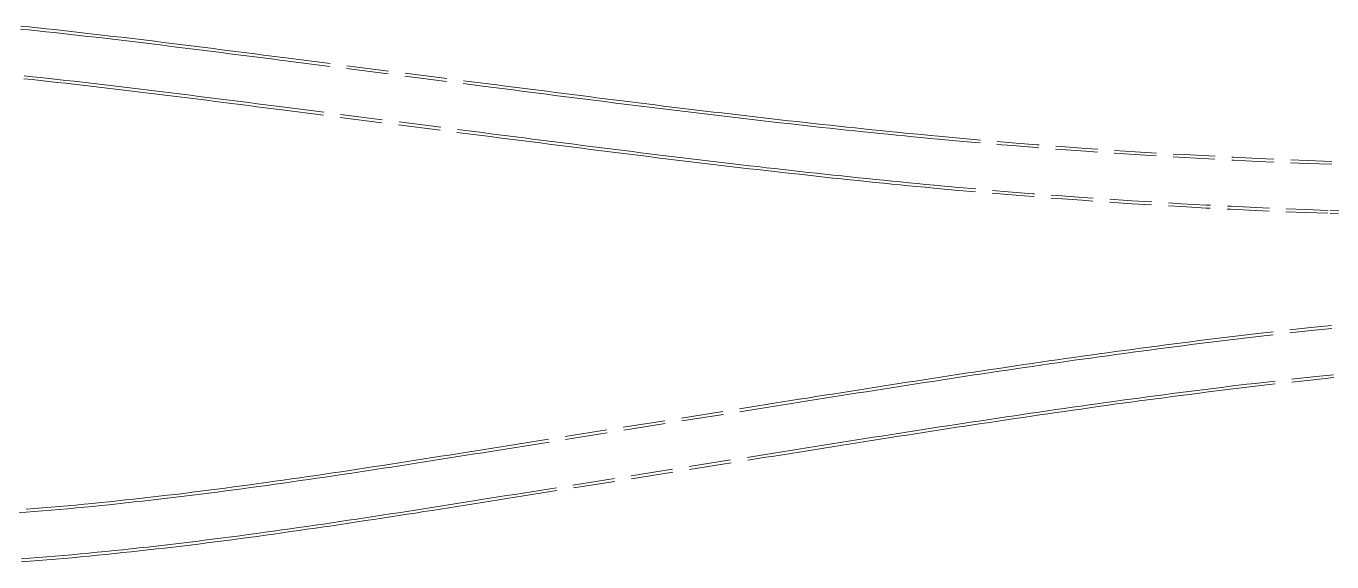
# Model space of a CAD drawing. Extents: x 0 to 531375, y 0 to 4335249.
# Drawn here: x 491639.1 to 491794.5, y 4325445.8 to 4325509.6 of the extents above; entities that cross this region are included whole.
import ezdxf

# ---------------------------------------------------------------- set-up
doc = ezdxf.new("R2010")
doc.units = 0
doc.linetypes.add('DASH', pattern=[0.35, 0.25, -0.1])
doc.layers.add('地铁', color=4, linetype='Continuous', lineweight=15)

# ---------------------------------------------------------------- blocks, each defined once
blk = doc.blocks.new('天津2000地铁')
at = {"layer": '地铁', "linetype": 'DASH', "ltscale": 20}
for p, q in [((-6364.91, -1728.06), (-6363.91, -1728.16)), ((-6364.87, -1727.71), (-6363.87, -1727.81)), ((-6363.91, -1728.16), (-6362.91, -1728.27)), ((-6363.87, -1727.81), (-6362.88, -1727.92)), ((-6362.91, -1728.27), (-6361.91, -1728.37)), ((-6362.88, -1727.92), (-6361.88, -1728.02)), ((-6361.91, -1728.37), (-6360.92, -1728.48)), ((-6361.88, -1728.02), (-6360.88, -1728.13)), ((-6360.92, -1728.48), (-6359.92, -1728.59)), ((-6360.88, -1728.13), (-6359.88, -1728.24)), ((-6359.92, -1728.59), (-6358.92, -1728.7)), ((-6359.88, -1728.24), (-6358.88, -1728.35)), ((-6358.92, -1728.7), (-6357.92, -1728.81)), ((-6358.88, -1728.35), (-6357.89, -1728.47)), ((-6357.92, -1728.81), (-6356.93, -1728.93)), ((-6357.89, -1728.47), (-6356.89, -1728.58)), ((-6356.93, -1728.93), (-6355.93, -1729.04)), ((-6356.89, -1728.58), (-6355.89, -1728.69)), ((-6355.93, -1729.04), (-6354.94, -1729.16)), ((-6355.89, -1728.69), (-6354.89, -1728.81)), ((-6354.89, -1728.81), (-6353.9, -1728.93)), ((-6353.9, -1728.93), (-6352.9, -1729.04)), ((-6352.9, -1729.04), (-6351.91, -1729.16)), ((-6354.94, -1729.16), (-6353.94, -1729.27)), ((-6353.94, -1729.27), (-6352.94, -1729.39)), ((-6352.94, -1729.39), (-6351.95, -1729.51)), ((-6351.95, -1729.51), (-6350.95, -1729.63)), ((-6351.91, -1729.16), (-6350.91, -1729.28)), ((-6350.95, -1729.63), (-6349.96, -1729.75)), ((-6350.91, -1729.28), (-6349.92, -1729.4)), ((-6349.96, -1729.75), (-6348.96, -1729.87)), ((-6349.92, -1729.4), (-6348.92, -1729.52)), ((-6348.96, -1729.87), (-6347.97, -1729.99)), ((-6348.92, -1729.52), (-6347.93, -1729.65)), ((-6347.97, -1729.99), (-6346.97, -1730.12)), ((-6347.93, -1729.65), (-6346.93, -1729.77)), ((-6346.97, -1730.12), (-6345.98, -1730.24)), ((-6346.93, -1729.77), (-6345.94, -1729.89)), ((-6345.98, -1730.24), (-6344.99, -1730.36)), ((-6345.94, -1729.89), (-6344.94, -1730.02)), ((-6344.99, -1730.36), (-6343.99, -1730.49)), ((-6344.94, -1730.02), (-6343.95, -1730.14)), ((-6343.99, -1730.49), (-6343, -1730.61)), ((-6343.95, -1730.14), (-6342.96, -1730.26)), ((-6343, -1730.61), (-6342.01, -1730.74)), ((-6342.96, -1730.26), (-6341.96, -1730.39)), ((-6341.96, -1730.39), (-6340.97, -1730.52)), ((-6340.97, -1730.52), (-6339.98, -1730.64)), ((-6339.98, -1730.64), (-6338.98, -1730.77)), ((-6342.01, -1730.74), (-6341.01, -1730.86)), ((-6341.01, -1730.86), (-6340.02, -1730.99)), ((-6340.02, -1730.99), (-6339.03, -1731.12)), ((-6339.03, -1731.12), (-6338.03, -1731.24)), ((-6338.98, -1730.77), (-6337.99, -1730.89)), ((-6338.03, -1731.24), (-6337.04, -1731.37)), ((-6337.99, -1730.89), (-6337, -1731.02)), ((-6337.04, -1731.37), (-6336.05, -1731.5)), ((-6337, -1731.02), (-6336, -1731.15)), ((-6336.05, -1731.5), (-6335.06, -1731.62)), ((-6336, -1731.15), (-6335.01, -1731.28)), ((-6335.06, -1731.62), (-6334.06, -1731.75)), ((-6335.01, -1731.28), (-6334.02, -1731.4)), ((-6334.06, -1731.75), (-6333.07, -1731.88)), ((-6334.02, -1731.4), (-6333.03, -1731.53)), ((-6333.07, -1731.88), (-6310.25, -1734.81)), ((-6333.03, -1731.53), (-6310.21, -1734.46)), ((-6364.49, -1733.63), (-6363.5, -1733.73)), ((-6363.5, -1733.73), (-6362.51, -1733.84)), ((-6364.52, -1733.98), (-6363.53, -1734.08)), ((-6363.53, -1734.08), (-6362.54, -1734.19)), ((-6362.54, -1734.19), (-6361.55, -1734.3)), ((-6362.51, -1733.84), (-6361.51, -1733.95)), ((-6361.55, -1734.3), (-6360.56, -1734.41)), ((-6361.51, -1733.95), (-6360.52, -1734.06)), ((-6360.56, -1734.41), (-6359.57, -1734.52)), ((-6360.52, -1734.06), (-6359.53, -1734.17)), ((-6359.57, -1734.52), (-6358.58, -1734.63)), ((-6359.53, -1734.17), (-6358.54, -1734.28)), ((-6358.58, -1734.63), (-6357.59, -1734.74)), ((-6358.54, -1734.28), (-6357.55, -1734.39)), ((-6357.59, -1734.74), (-6356.6, -1734.85)), ((-6357.55, -1734.39), (-6356.56, -1734.51)), ((-6356.6, -1734.85), (-6355.61, -1734.97)), ((-6356.56, -1734.51), (-6355.57, -1734.62)), ((-6355.61, -1734.97), (-6354.62, -1735.08)), ((-6355.57, -1734.62), (-6354.58, -1734.74)), ((-6354.62, -1735.08), (-6353.63, -1735.2)), ((-6354.58, -1734.74), (-6353.59, -1734.85)), ((-6353.63, -1735.2), (-6352.64, -1735.32)), ((-6353.59, -1734.85), (-6352.6, -1734.97)), ((-6352.64, -1735.32), (-6351.65, -1735.44)), ((-6352.6, -1734.97), (-6351.61, -1735.09)), ((-6351.61, -1735.09), (-6350.62, -1735.21)), ((-6350.62, -1735.21), (-6349.63, -1735.33)), ((-6310.25, -1734.81), (-6309.26, -1734.93)), ((-6310.21, -1734.46), (-6309.22, -1734.59)), ((-6309.26, -1734.93), (-6308.27, -1735.06)), ((-6309.22, -1734.59), (-6308.23, -1734.71)), ((-6308.27, -1735.06), (-6307.28, -1735.19)), ((-6308.23, -1734.71), (-6307.23, -1734.84)), ((-6307.28, -1735.19), (-6306.29, -1735.31)), ((-6307.23, -1734.84), (-6306.24, -1734.97)), ((-6306.29, -1735.31), (-6305.29, -1735.44)), ((-6306.24, -1734.97), (-6305.25, -1735.09)), ((-6305.25, -1735.09), (-6304.26, -1735.22)), ((-6304.26, -1735.22), (-6303.27, -1735.35)), ((-6351.65, -1735.44), (-6350.66, -1735.56)), ((-6350.66, -1735.56), (-6349.67, -1735.68)), ((-6349.67, -1735.68), (-6348.68, -1735.8)), ((-6349.63, -1735.33), (-6348.64, -1735.45)), ((-6348.68, -1735.8), (-6347.69, -1735.92)), ((-6348.64, -1735.45), (-6347.65, -1735.57)), ((-6347.69, -1735.92), (-6346.7, -1736.04)), ((-6347.65, -1735.57), (-6346.66, -1735.7)), ((-6346.7, -1736.04), (-6345.71, -1736.17)), ((-6346.66, -1735.7), (-6345.67, -1735.82)), ((-6345.71, -1736.17), (-6344.72, -1736.29)), ((-6345.67, -1735.82), (-6344.68, -1735.94)), ((-6344.72, -1736.29), (-6343.73, -1736.42)), ((-6344.68, -1735.94), (-6343.68, -1736.07)), ((-6343.73, -1736.42), (-6342.74, -1736.54)), ((-6343.68, -1736.07), (-6342.69, -1736.19)), ((-6342.74, -1736.54), (-6341.75, -1736.67)), ((-6342.69, -1736.19), (-6341.7, -1736.32)), ((-6341.75, -1736.67), (-6340.76, -1736.79)), ((-6341.7, -1736.32), (-6340.71, -1736.45)), ((-6340.76, -1736.79), (-6339.77, -1736.92)), ((-6340.71, -1736.45), (-6339.72, -1736.57)), ((-6339.72, -1736.57), (-6338.73, -1736.7)), ((-6338.73, -1736.7), (-6337.74, -1736.82)), ((-6337.74, -1736.82), (-6336.75, -1736.95)), ((-6305.29, -1735.44), (-6304.3, -1735.57)), ((-6304.3, -1735.57), (-6303.31, -1735.69)), ((-6303.31, -1735.69), (-6302.32, -1735.82)), ((-6303.27, -1735.35), (-6302.28, -1735.47)), ((-6302.32, -1735.82), (-6301.33, -1735.95)), ((-6302.28, -1735.47), (-6301.28, -1735.6)), ((-6301.33, -1735.95), (-6300.34, -1736.07)), ((-6301.28, -1735.6), (-6300.29, -1735.73)), ((-6300.34, -1736.07), (-6299.35, -1736.2)), ((-6300.29, -1735.73), (-6299.3, -1735.85)), ((-6299.35, -1736.2), (-6298.35, -1736.33)), ((-6299.3, -1735.85), (-6298.31, -1735.98)), ((-6298.35, -1736.33), (-6297.36, -1736.45)), ((-6298.31, -1735.98), (-6297.32, -1736.1)), ((-6297.36, -1736.45), (-6296.37, -1736.58)), ((-6297.32, -1736.1), (-6296.33, -1736.23)), ((-6296.37, -1736.58), (-6295.38, -1736.7)), ((-6296.33, -1736.23), (-6295.34, -1736.35)), ((-6295.38, -1736.7), (-6294.39, -1736.83)), ((-6295.34, -1736.35), (-6294.35, -1736.48)), ((-6294.39, -1736.83), (-6293.4, -1736.95)), ((-6294.35, -1736.48), (-6293.35, -1736.6)), ((-6293.35, -1736.6), (-6292.36, -1736.73)), ((-6292.36, -1736.73), (-6291.37, -1736.85)), ((-6291.37, -1736.85), (-6290.38, -1736.97)), ((-6339.77, -1736.92), (-6338.77, -1737.04)), ((-6338.77, -1737.04), (-6337.78, -1737.17)), ((-6337.78, -1737.17), (-6336.79, -1737.3)), ((-6336.79, -1737.3), (-6335.8, -1737.43)), ((-6336.75, -1736.95), (-6335.76, -1737.08)), ((-6335.8, -1737.43), (-6334.81, -1737.55)), ((-6335.76, -1737.08), (-6334.76, -1737.21)), ((-6334.81, -1737.55), (-6333.82, -1737.68)), ((-6334.76, -1737.21), (-6333.77, -1737.33)), ((-6333.82, -1737.68), (-6311, -1740.61)), ((-6333.77, -1737.33), (-6310.95, -1740.26)), ((-6293.4, -1736.95), (-6292.41, -1737.07)), ((-6292.41, -1737.07), (-6291.42, -1737.2)), ((-6291.42, -1737.2), (-6290.42, -1737.32)), ((-6290.42, -1737.32), (-6289.43, -1737.44)), ((-6290.38, -1736.97), (-6289.39, -1737.09)), ((-6289.43, -1737.44), (-6288.44, -1737.56)), ((-6289.39, -1737.09), (-6288.4, -1737.22)), ((-6288.44, -1737.56), (-6287.45, -1737.68)), ((-6288.4, -1737.22), (-6287.41, -1737.34)), ((-6287.45, -1737.68), (-6286.46, -1737.81)), ((-6287.41, -1737.34), (-6286.42, -1737.46)), ((-6286.46, -1737.81), (-6285.47, -1737.93)), ((-6286.42, -1737.46), (-6285.43, -1737.58)), ((-6285.47, -1737.93), (-6284.48, -1738.05)), ((-6285.43, -1737.58), (-6284.44, -1737.7)), ((-6284.48, -1738.05), (-6283.49, -1738.17)), ((-6284.44, -1737.7), (-6283.44, -1737.82)), ((-6283.49, -1738.17), (-6282.49, -1738.28)), ((-6283.44, -1737.82), (-6282.45, -1737.94)), ((-6282.49, -1738.28), (-6281.5, -1738.4)), ((-6282.45, -1737.94), (-6281.46, -1738.05)), ((-6281.5, -1738.4), (-6280.51, -1738.52)), ((-6281.46, -1738.05), (-6280.47, -1738.17)), ((-6280.47, -1738.17), (-6279.48, -1738.29)), ((-6279.48, -1738.29), (-6278.49, -1738.4)), ((-6278.49, -1738.4), (-6277.5, -1738.52)), ((-6280.51, -1738.52), (-6279.52, -1738.64)), ((-6279.52, -1738.64), (-6278.53, -1738.75)), ((-6278.53, -1738.75), (-6277.54, -1738.87)), ((-6277.54, -1738.87), (-6276.55, -1738.98)), ((-6277.5, -1738.52), (-6276.51, -1738.63)), ((-6276.55, -1738.98), (-6275.56, -1739.09)), ((-6276.51, -1738.63), (-6275.52, -1738.75)), ((-6275.56, -1739.09), (-6274.56, -1739.21)), ((-6275.52, -1738.75), (-6274.52, -1738.86)), ((-6274.56, -1739.21), (-6273.57, -1739.32)), ((-6274.52, -1738.86), (-6273.53, -1738.97)), ((-6273.57, -1739.32), (-6272.58, -1739.43)), ((-6273.53, -1738.97), (-6272.54, -1739.08)), ((-6272.58, -1739.43), (-6271.59, -1739.54)), ((-6272.54, -1739.08), (-6271.55, -1739.19)), ((-6271.59, -1739.54), (-6270.6, -1739.65)), ((-6271.55, -1739.19), (-6270.56, -1739.3)), ((-6270.6, -1739.65), (-6269.61, -1739.76)), ((-6270.56, -1739.3), (-6269.57, -1739.41)), ((-6269.61, -1739.76), (-6268.61, -1739.87)), ((-6269.57, -1739.41), (-6268.58, -1739.52)), ((-6268.61, -1739.87), (-6267.62, -1739.97)), ((-6268.58, -1739.52), (-6267.59, -1739.62)), ((-6267.62, -1739.97), (-6266.63, -1740.08)), ((-6267.59, -1739.62), (-6266.59, -1739.73)), ((-6266.59, -1739.73), (-6265.6, -1739.83)), ((-6265.6, -1739.83), (-6264.61, -1739.94)), ((-6264.61, -1739.94), (-6263.62, -1740.04)), ((-6311, -1740.61), (-6310.01, -1740.74)), ((-6310.95, -1740.26), (-6309.96, -1740.39)), ((-6310.01, -1740.74), (-6309.01, -1740.86)), ((-6309.96, -1740.39), (-6308.97, -1740.52)), ((-6309.01, -1740.86), (-6308.02, -1740.99)), ((-6308.97, -1740.52), (-6307.98, -1740.64)), ((-6308.02, -1740.99), (-6307.03, -1741.12)), ((-6307.98, -1740.64), (-6306.99, -1740.77)), ((-6307.03, -1741.12), (-6306.04, -1741.24)), ((-6306.99, -1740.77), (-6305.99, -1740.9)), ((-6306.04, -1741.24), (-6305.05, -1741.37)), ((-6305.99, -1740.9), (-6305, -1741.02)), ((-6305.05, -1741.37), (-6304.05, -1741.5)), ((-6305, -1741.02), (-6304.01, -1741.15)), ((-6304.05, -1741.5), (-6303.06, -1741.62)), ((-6304.01, -1741.15), (-6303.02, -1741.28)), ((-6303.02, -1741.28), (-6302.02, -1741.4)), ((-6302.02, -1741.4), (-6301.03, -1741.53)), ((-6301.03, -1741.53), (-6300.04, -1741.66)), ((-6266.63, -1740.08), (-6265.64, -1740.18)), ((-6265.64, -1740.18), (-6264.65, -1740.29)), ((-6264.65, -1740.29), (-6263.66, -1740.39)), ((-6263.66, -1740.39), (-6262.67, -1740.49)), ((-6263.62, -1740.04), (-6262.63, -1740.14)), ((-6262.67, -1740.49), (-6261.67, -1740.59)), ((-6262.63, -1740.14), (-6261.64, -1740.24)), ((-6261.67, -1740.59), (-6260.68, -1740.69)), ((-6261.64, -1740.24), (-6260.65, -1740.34)), ((-6260.68, -1740.69), (-6259.69, -1740.79)), ((-6260.65, -1740.34), (-6259.66, -1740.44)), ((-6259.69, -1740.79), (-6258.7, -1740.89)), ((-6259.66, -1740.44), (-6258.66, -1740.54)), ((-6258.7, -1740.89), (-6257.71, -1740.98)), ((-6258.66, -1740.54), (-6257.67, -1740.63)), ((-6257.71, -1740.98), (-6256.71, -1741.08)), ((-6257.67, -1740.63), (-6256.68, -1740.73)), ((-6256.71, -1741.08), (-6255.72, -1741.17)), ((-6256.68, -1740.73), (-6255.69, -1740.82)), ((-6303.06, -1741.62), (-6302.07, -1741.75)), ((-6302.07, -1741.75), (-6301.08, -1741.88)), ((-6301.08, -1741.88), (-6300.08, -1742)), ((-6300.08, -1742), (-6299.09, -1742.13)), ((-6300.04, -1741.66), (-6299.05, -1741.78)), ((-6299.09, -1742.13), (-6298.1, -1742.25)), ((-6299.05, -1741.78), (-6298.05, -1741.91)), ((-6298.1, -1742.25), (-6297.1, -1742.38)), ((-6298.05, -1741.91), (-6297.06, -1742.03)), ((-6297.1, -1742.38), (-6296.11, -1742.51)), ((-6297.06, -1742.03), (-6296.07, -1742.16)), ((-6296.11, -1742.51), (-6295.12, -1742.63)), ((-6296.07, -1742.16), (-6295.07, -1742.28)), ((-6295.12, -1742.63), (-6294.12, -1742.75)), ((-6295.07, -1742.28), (-6294.08, -1742.41)), ((-6294.12, -1742.75), (-6293.13, -1742.88)), ((-6294.08, -1742.41), (-6293.09, -1742.53)), ((-6293.13, -1742.88), (-6292.14, -1743)), ((-6293.09, -1742.53), (-6292.09, -1742.65)), ((-6292.14, -1743), (-6291.14, -1743.12)), ((-6292.09, -1742.65), (-6291.1, -1742.78)), ((-6291.1, -1742.78), (-6290.11, -1742.9)), ((-6290.11, -1742.9), (-6289.11, -1743.02)), ((-6289.11, -1743.02), (-6288.12, -1743.14)), ((-6291.14, -1743.12), (-6290.15, -1743.25)), ((-6290.15, -1743.25), (-6289.16, -1743.37)), ((-6289.16, -1743.37), (-6288.16, -1743.49)), ((-6288.16, -1743.49), (-6287.17, -1743.61)), ((-6288.12, -1743.14), (-6287.13, -1743.27)), ((-6287.17, -1743.61), (-6286.17, -1743.73)), ((-6287.13, -1743.27), (-6286.13, -1743.39)), ((-6286.17, -1743.73), (-6285.18, -1743.85)), ((-6286.13, -1743.39), (-6285.14, -1743.51)), ((-6285.18, -1743.85), (-6284.18, -1743.97)), ((-6285.14, -1743.51), (-6284.14, -1743.63)), ((-6284.18, -1743.97), (-6283.19, -1744.09)), ((-6284.14, -1743.63), (-6283.15, -1743.74)), ((-6283.19, -1744.09), (-6282.19, -1744.21)), ((-6283.15, -1743.74), (-6282.15, -1743.86)), ((-6282.19, -1744.21), (-6281.2, -1744.33)), ((-6282.15, -1743.86), (-6281.16, -1743.98)), ((-6281.2, -1744.33), (-6280.2, -1744.45)), ((-6281.16, -1743.98), (-6280.16, -1744.1)), ((-6280.2, -1744.45), (-6279.21, -1744.56)), ((-6280.16, -1744.1), (-6279.17, -1744.21)), ((-6279.21, -1744.56), (-6278.21, -1744.68)), ((-6279.17, -1744.21), (-6278.17, -1744.33)), ((-6278.17, -1744.33), (-6277.18, -1744.44)), ((-6277.18, -1744.44), (-6276.18, -1744.56)), ((-6276.18, -1744.56), (-6275.19, -1744.67)), ((-6278.21, -1744.68), (-6277.22, -1744.79)), ((-6277.22, -1744.79), (-6276.22, -1744.91)), ((-6276.22, -1744.91), (-6275.23, -1745.02)), ((-6275.23, -1745.02), (-6274.23, -1745.13)), ((-6275.19, -1744.67), (-6274.19, -1744.78)), ((-6274.23, -1745.13), (-6273.23, -1745.24)), ((-6274.19, -1744.78), (-6273.19, -1744.9)), ((-6273.23, -1745.24), (-6272.24, -1745.35)), ((-6273.19, -1744.9), (-6272.2, -1745.01)), ((-6272.24, -1745.35), (-6271.24, -1745.46)), ((-6272.2, -1745.01), (-6271.2, -1745.12)), ((-6271.24, -1745.46), (-6270.24, -1745.57)), ((-6271.2, -1745.12), (-6270.2, -1745.23)), ((-6270.24, -1745.57), (-6269.25, -1745.68)), ((-6270.2, -1745.23), (-6269.21, -1745.33)), ((-6269.25, -1745.68), (-6268.25, -1745.79)), ((-6269.21, -1745.33), (-6268.21, -1745.44)), ((-6268.25, -1745.79), (-6267.25, -1745.9)), ((-6268.21, -1745.44), (-6267.21, -1745.55)), ((-6267.25, -1745.9), (-6266.25, -1746)), ((-6267.21, -1745.55), (-6266.22, -1745.65)), ((-6266.25, -1746), (-6265.25, -1746.1)), ((-6266.22, -1745.65), (-6265.22, -1745.76)), ((-6265.25, -1746.1), (-6264.26, -1746.21)), ((-6265.22, -1745.76), (-6264.22, -1745.86)), ((-6264.22, -1745.86), (-6263.22, -1745.96)), ((-6263.22, -1745.96), (-6262.22, -1746.06)), ((-6262.22, -1746.06), (-6261.23, -1746.16)), ((-6261.23, -1746.16), (-6260.23, -1746.26)), ((-6264.26, -1746.21), (-6263.26, -1746.31)), ((-6263.26, -1746.31), (-6262.26, -1746.41)), ((-6262.26, -1746.41), (-6261.26, -1746.51)), ((-6261.26, -1746.51), (-6260.26, -1746.61)), ((-6260.26, -1746.61), (-6259.26, -1746.71)), ((-6260.23, -1746.26), (-6259.23, -1746.36)), ((-6259.26, -1746.71), (-6258.26, -1746.8)), ((-6259.23, -1746.36), (-6258.23, -1746.46)), ((-6258.26, -1746.8), (-6257.27, -1746.9)), ((-6258.23, -1746.46), (-6257.23, -1746.55)), ((-6257.27, -1746.9), (-6256.27, -1746.99)), ((-6257.23, -1746.55), (-6256.23, -1746.64)), ((-6209.09, -1750.01), (-6208.09, -1750.04)), ((-6209.08, -1749.66), (-6208.08, -1749.69)), ((-6222.69, -1764.9), (-6221.69, -1764.78)), ((-6221.69, -1764.78), (-6220.69, -1764.66)), ((-6220.69, -1764.66), (-6219.69, -1764.54)), ((-6219.69, -1764.54), (-6218.7, -1764.43)), ((-6219.65, -1764.89), (-6218.66, -1764.77)), ((-6218.7, -1764.43), (-6217.7, -1764.31)), ((-6218.66, -1764.77), (-6217.66, -1764.66)), ((-6234.63, -1766.46), (-6233.63, -1766.32)), ((-6233.63, -1766.32), (-6232.64, -1766.19)), ((-6232.64, -1766.19), (-6231.65, -1766.05)), ((-6231.65, -1766.05), (-6230.65, -1765.92)), ((-6231.6, -1766.4), (-6230.6, -1766.27)), ((-6230.65, -1765.92), (-6229.66, -1765.79)), ((-6230.6, -1766.27), (-6229.61, -1766.14)), ((-6229.66, -1765.79), (-6228.66, -1765.66)), ((-6229.61, -1766.14), (-6228.62, -1766.01)), ((-6228.66, -1765.66), (-6227.67, -1765.53)), ((-6228.62, -1766.01), (-6227.62, -1765.88)), ((-6227.67, -1765.53), (-6226.67, -1765.4)), ((-6227.62, -1765.88), (-6226.63, -1765.75)), ((-6226.67, -1765.4), (-6225.67, -1765.28)), ((-6226.63, -1765.75), (-6225.63, -1765.62)), ((-6225.67, -1765.28), (-6224.68, -1765.15)), ((-6225.63, -1765.62), (-6224.63, -1765.5)), ((-6224.68, -1765.15), (-6223.68, -1765.03)), ((-6224.63, -1765.5), (-6223.64, -1765.37)), ((-6223.68, -1765.03), (-6222.69, -1764.9)), ((-6223.64, -1765.37), (-6222.64, -1765.25)), ((-6222.64, -1765.25), (-6221.65, -1765.13)), ((-6221.65, -1765.13), (-6220.65, -1765.01)), ((-6220.65, -1765.01), (-6219.65, -1764.89)), ((-6245.55, -1768.01), (-6244.56, -1767.86)), ((-6244.56, -1767.86), (-6243.57, -1767.72)), ((-6243.57, -1767.72), (-6242.57, -1767.57)), ((-6243.52, -1768.06), (-6242.52, -1767.92)), ((-6242.57, -1767.57), (-6241.58, -1767.43)), ((-6242.52, -1767.92), (-6241.53, -1767.78)), ((-6241.58, -1767.43), (-6240.59, -1767.29)), ((-6241.53, -1767.78), (-6240.54, -1767.64)), ((-6240.59, -1767.29), (-6239.6, -1767.15)), ((-6240.54, -1767.64), (-6239.55, -1767.49)), ((-6239.6, -1767.15), (-6238.6, -1767.01)), ((-6239.55, -1767.49), (-6238.55, -1767.35)), ((-6238.6, -1767.01), (-6237.61, -1766.87)), ((-6238.55, -1767.35), (-6237.56, -1767.22)), ((-6237.61, -1766.87), (-6236.62, -1766.73)), ((-6237.56, -1767.22), (-6236.57, -1767.08)), ((-6236.62, -1766.73), (-6235.62, -1766.59)), ((-6236.57, -1767.08), (-6235.57, -1766.94)), ((-6235.62, -1766.59), (-6234.63, -1766.46)), ((-6235.57, -1766.94), (-6234.58, -1766.8)), ((-6234.58, -1766.8), (-6233.59, -1766.67)), ((-6233.59, -1766.67), (-6232.59, -1766.53)), ((-6232.59, -1766.53), (-6231.6, -1766.4)), ((-6256.45, -1769.65), (-6255.46, -1769.5)), ((-6255.46, -1769.5), (-6254.47, -1769.35)), ((-6254.47, -1769.35), (-6253.48, -1769.19)), ((-6253.48, -1769.19), (-6252.49, -1769.04)), ((-6253.42, -1769.54), (-6252.43, -1769.39)), ((-6252.49, -1769.04), (-6251.5, -1768.89)), ((-6252.43, -1769.39), (-6251.44, -1769.24)), ((-6251.5, -1768.89), (-6250.51, -1768.74)), ((-6251.44, -1769.24), (-6250.45, -1769.09)), ((-6250.51, -1768.74), (-6249.52, -1768.6)), ((-6250.45, -1769.09), (-6249.46, -1768.94)), ((-6249.52, -1768.6), (-6248.52, -1768.45)), ((-6249.46, -1768.94), (-6248.47, -1768.79)), ((-6248.52, -1768.45), (-6247.53, -1768.3)), ((-6248.47, -1768.79), (-6247.48, -1768.65)), ((-6247.53, -1768.3), (-6246.54, -1768.15)), ((-6247.48, -1768.65), (-6246.49, -1768.5)), ((-6246.54, -1768.15), (-6245.55, -1768.01)), ((-6246.49, -1768.5), (-6245.5, -1768.35)), ((-6245.5, -1768.35), (-6244.51, -1768.21)), ((-6244.51, -1768.21), (-6243.52, -1768.06)), ((-6266.34, -1771.19), (-6265.35, -1771.04)), ((-6265.35, -1771.04), (-6264.36, -1770.88)), ((-6264.36, -1770.88), (-6263.37, -1770.73)), ((-6263.37, -1770.73), (-6262.38, -1770.57)), ((-6263.32, -1771.07), (-6262.33, -1770.92)), ((-6262.38, -1770.57), (-6261.4, -1770.42)), ((-6262.33, -1770.92), (-6261.34, -1770.76)), ((-6261.4, -1770.42), (-6260.41, -1770.26)), ((-6261.34, -1770.76), (-6260.35, -1770.61)), ((-6260.41, -1770.26), (-6259.42, -1770.11)), ((-6260.35, -1770.61), (-6259.36, -1770.45)), ((-6259.42, -1770.11), (-6258.43, -1769.96)), ((-6259.36, -1770.45), (-6258.37, -1770.3)), ((-6258.43, -1769.96), (-6257.44, -1769.8)), ((-6258.37, -1770.3), (-6257.38, -1770.15)), ((-6257.44, -1769.8), (-6256.45, -1769.65)), ((-6257.38, -1770.15), (-6256.39, -1770)), ((-6256.39, -1770), (-6255.4, -1769.84)), ((-6255.4, -1769.84), (-6254.41, -1769.69)), ((-6254.41, -1769.69), (-6253.42, -1769.54)), ((-6224.94, -1771.08), (-6223.95, -1770.95)), ((-6223.95, -1770.95), (-6222.96, -1770.83)), ((-6222.96, -1770.83), (-6221.97, -1770.71)), ((-6221.97, -1770.71), (-6220.98, -1770.59)), ((-6221.93, -1771.06), (-6220.94, -1770.94)), ((-6220.98, -1770.59), (-6220, -1770.47)), ((-6220.94, -1770.94), (-6219.95, -1770.82)), ((-6220, -1770.47), (-6219.01, -1770.35)), ((-6219.95, -1770.82), (-6218.96, -1770.7)), ((-6219.01, -1770.35), (-6218.02, -1770.24)), ((-6218.96, -1770.7), (-6217.98, -1770.58)), ((-6218.02, -1770.24), (-6217.03, -1770.12)), ((-6217.98, -1770.58), (-6216.98, -1770.47)), ((-6276.22, -1772.76), (-6275.23, -1772.6)), ((-6275.23, -1772.6), (-6274.24, -1772.45)), ((-6274.24, -1772.45), (-6273.26, -1772.29)), ((-6273.26, -1772.29), (-6272.27, -1772.13)), ((-6273.2, -1772.64), (-6272.21, -1772.48)), ((-6272.27, -1772.13), (-6271.28, -1771.98)), ((-6272.21, -1772.48), (-6271.23, -1772.32)), ((-6271.28, -1771.98), (-6270.29, -1771.82)), ((-6271.23, -1772.32), (-6270.24, -1772.17)), ((-6270.29, -1771.82), (-6269.3, -1771.66)), ((-6270.24, -1772.17), (-6269.25, -1772.01)), ((-6269.3, -1771.66), (-6268.32, -1771.51)), ((-6269.25, -1772.01), (-6268.26, -1771.85)), ((-6268.32, -1771.51), (-6267.33, -1771.35)), ((-6268.26, -1771.85), (-6267.27, -1771.7)), ((-6267.33, -1771.35), (-6266.34, -1771.19)), ((-6267.27, -1771.7), (-6266.29, -1771.54)), ((-6266.29, -1771.54), (-6265.3, -1771.38)), ((-6265.3, -1771.38), (-6264.31, -1771.23)), ((-6264.31, -1771.23), (-6263.32, -1771.07)), ((-6236.8, -1772.66), (-6235.81, -1772.52)), ((-6235.81, -1772.52), (-6234.82, -1772.39)), ((-6234.82, -1772.39), (-6233.83, -1772.25)), ((-6234.78, -1772.73), (-6233.79, -1772.6)), ((-6233.83, -1772.25), (-6232.85, -1772.12)), ((-6233.79, -1772.6), (-6232.8, -1772.46)), ((-6232.85, -1772.12), (-6231.86, -1771.98)), ((-6232.8, -1772.46), (-6231.81, -1772.33)), ((-6231.86, -1771.98), (-6230.87, -1771.85)), ((-6231.81, -1772.33), (-6230.82, -1772.2)), ((-6230.87, -1771.85), (-6229.88, -1771.72)), ((-6230.82, -1772.2), (-6229.84, -1772.07)), ((-6229.88, -1771.72), (-6228.89, -1771.59)), ((-6229.84, -1772.07), (-6228.85, -1771.94)), ((-6228.89, -1771.59), (-6227.91, -1771.46)), ((-6228.85, -1771.94), (-6227.86, -1771.81)), ((-6227.91, -1771.46), (-6226.92, -1771.33)), ((-6227.86, -1771.81), (-6226.87, -1771.68)), ((-6226.92, -1771.33), (-6225.93, -1771.21)), ((-6226.87, -1771.68), (-6225.88, -1771.55)), ((-6225.93, -1771.21), (-6224.94, -1771.08)), ((-6225.88, -1771.55), (-6224.9, -1771.43)), ((-6224.9, -1771.43), (-6223.91, -1771.3)), ((-6223.91, -1771.3), (-6222.92, -1771.18)), ((-6222.92, -1771.18), (-6221.93, -1771.06)), ((-6307.02, -1777.67), (-6277.21, -1772.92)), ((-6306.97, -1778.02), (-6277.15, -1773.27)), ((-6277.21, -1772.92), (-6276.22, -1772.76)), ((-6277.15, -1773.27), (-6276.16, -1773.11)), ((-6276.16, -1773.11), (-6275.18, -1772.95)), ((-6275.18, -1772.95), (-6274.19, -1772.79)), ((-6274.19, -1772.79), (-6273.2, -1772.64)), ((-6247.66, -1774.23), (-6246.67, -1774.09)), ((-6246.67, -1774.09), (-6245.69, -1773.94)), ((-6245.69, -1773.94), (-6244.7, -1773.8)), ((-6245.63, -1774.29), (-6244.65, -1774.14)), ((-6244.7, -1773.8), (-6243.71, -1773.65)), ((-6244.65, -1774.14), (-6243.66, -1774)), ((-6243.71, -1773.65), (-6242.72, -1773.51)), ((-6243.66, -1774), (-6242.67, -1773.85)), ((-6242.72, -1773.51), (-6241.74, -1773.36)), ((-6242.67, -1773.85), (-6241.69, -1773.71)), ((-6241.74, -1773.36), (-6240.75, -1773.22)), ((-6241.69, -1773.71), (-6240.7, -1773.57)), ((-6240.75, -1773.22), (-6239.76, -1773.08)), ((-6240.7, -1773.57), (-6239.71, -1773.43)), ((-6239.76, -1773.08), (-6238.77, -1772.94)), ((-6239.71, -1773.43), (-6238.72, -1773.29)), ((-6238.77, -1772.94), (-6237.79, -1772.8)), ((-6238.72, -1773.29), (-6237.74, -1773.15)), ((-6237.79, -1772.8), (-6236.8, -1772.66)), ((-6237.74, -1773.15), (-6236.75, -1773.01)), ((-6236.75, -1773.01), (-6235.76, -1772.87)), ((-6235.76, -1772.87), (-6234.78, -1772.73)), ((-6257.53, -1775.74), (-6256.54, -1775.58)), ((-6256.54, -1775.58), (-6255.56, -1775.43)), ((-6255.56, -1775.43), (-6254.57, -1775.28)), ((-6255.5, -1775.78), (-6254.52, -1775.63)), ((-6254.57, -1775.28), (-6253.58, -1775.13)), ((-6254.52, -1775.63), (-6253.53, -1775.47)), ((-6253.58, -1775.13), (-6252.6, -1774.98)), ((-6253.53, -1775.47), (-6252.54, -1775.32)), ((-6252.6, -1774.98), (-6251.61, -1774.83)), ((-6252.54, -1775.32), (-6251.56, -1775.17)), ((-6251.61, -1774.83), (-6250.62, -1774.68)), ((-6251.56, -1775.17), (-6250.57, -1775.02)), ((-6250.62, -1774.68), (-6249.63, -1774.53)), ((-6250.57, -1775.02), (-6249.58, -1774.88)), ((-6249.63, -1774.53), (-6248.65, -1774.38)), ((-6249.58, -1774.88), (-6248.59, -1774.73)), ((-6248.65, -1774.38), (-6247.66, -1774.23)), ((-6248.59, -1774.73), (-6247.61, -1774.58)), ((-6247.61, -1774.58), (-6246.62, -1774.43)), ((-6246.62, -1774.43), (-6245.63, -1774.29)), ((-6267.4, -1777.28), (-6266.41, -1777.13)), ((-6266.41, -1777.13), (-6265.43, -1776.97)), ((-6265.43, -1776.97), (-6264.44, -1776.82)), ((-6265.37, -1777.32), (-6264.39, -1777.16)), ((-6264.44, -1776.82), (-6263.45, -1776.66)), ((-6264.39, -1777.16), (-6263.4, -1777.01)), ((-6263.45, -1776.66), (-6262.47, -1776.51)), ((-6263.4, -1777.01), (-6262.41, -1776.85)), ((-6262.47, -1776.51), (-6261.48, -1776.35)), ((-6262.41, -1776.85), (-6261.42, -1776.7)), ((-6261.48, -1776.35), (-6260.49, -1776.2)), ((-6261.42, -1776.7), (-6260.44, -1776.54)), ((-6260.49, -1776.2), (-6259.5, -1776.04)), ((-6260.44, -1776.54), (-6259.45, -1776.39)), ((-6259.5, -1776.04), (-6258.52, -1775.89)), ((-6259.45, -1776.39), (-6258.46, -1776.23)), ((-6258.52, -1775.89), (-6257.53, -1775.74)), ((-6258.46, -1776.23), (-6257.48, -1776.08)), ((-6257.48, -1776.08), (-6256.49, -1775.93)), ((-6256.49, -1775.93), (-6255.5, -1775.78)), ((-6314.92, -1778.92), (-6313.93, -1778.77)), ((-6313.93, -1778.77), (-6312.95, -1778.61)), ((-6312.95, -1778.61), (-6311.96, -1778.46)), ((-6312.89, -1778.96), (-6311.91, -1778.8)), ((-6311.96, -1778.46), (-6310.97, -1778.3)), ((-6311.91, -1778.8), (-6310.92, -1778.64)), ((-6310.97, -1778.3), (-6309.99, -1778.14)), ((-6310.92, -1778.64), (-6309.93, -1778.49)), ((-6309.99, -1778.14), (-6309, -1777.98)), ((-6309.93, -1778.49), (-6308.94, -1778.33)), ((-6309, -1777.98), (-6308.01, -1777.83)), ((-6308.94, -1778.33), (-6307.96, -1778.17)), ((-6308.01, -1777.83), (-6307.02, -1777.67)), ((-6307.96, -1778.17), (-6306.97, -1778.02)), ((-6306.1, -1783.45), (-6276.29, -1778.7)), ((-6276.29, -1778.7), (-6275.3, -1778.54)), ((-6275.3, -1778.54), (-6274.31, -1778.38)), ((-6275.24, -1778.89), (-6274.26, -1778.73)), ((-6274.31, -1778.38), (-6273.32, -1778.22)), ((-6274.26, -1778.73), (-6273.27, -1778.57)), ((-6273.32, -1778.22), (-6272.34, -1778.07)), ((-6273.27, -1778.57), (-6272.28, -1778.41)), ((-6272.34, -1778.07), (-6271.35, -1777.91)), ((-6272.28, -1778.41), (-6271.29, -1778.26)), ((-6271.35, -1777.91), (-6270.36, -1777.75)), ((-6271.29, -1778.26), (-6270.31, -1778.1)), ((-6270.36, -1777.75), (-6269.38, -1777.6)), ((-6270.31, -1778.1), (-6269.32, -1777.94)), ((-6269.38, -1777.6), (-6268.39, -1777.44)), ((-6269.32, -1777.94), (-6268.33, -1777.79)), ((-6268.39, -1777.44), (-6267.4, -1777.28)), ((-6268.33, -1777.79), (-6267.35, -1777.63)), ((-6267.35, -1777.63), (-6266.36, -1777.47)), ((-6266.36, -1777.47), (-6265.37, -1777.32)), ((-6324.78, -1780.45), (-6323.8, -1780.3)), ((-6323.8, -1780.3), (-6322.81, -1780.15)), ((-6322.81, -1780.15), (-6321.82, -1780)), ((-6322.76, -1780.5), (-6321.77, -1780.35)), ((-6321.82, -1780), (-6320.84, -1779.85)), ((-6321.77, -1780.35), (-6320.79, -1780.2)), ((-6320.84, -1779.85), (-6319.85, -1779.7)), ((-6320.79, -1780.2), (-6319.8, -1780.04)), ((-6319.85, -1779.7), (-6318.87, -1779.54)), ((-6319.8, -1780.04), (-6318.81, -1779.89)), ((-6318.87, -1779.54), (-6317.88, -1779.39)), ((-6318.81, -1779.89), (-6317.83, -1779.73)), ((-6317.88, -1779.39), (-6316.89, -1779.23)), ((-6317.83, -1779.73), (-6316.84, -1779.58)), ((-6316.89, -1779.23), (-6315.91, -1779.08)), ((-6316.84, -1779.58), (-6315.85, -1779.43)), ((-6315.91, -1779.08), (-6314.92, -1778.92)), ((-6315.85, -1779.43), (-6314.87, -1779.27)), ((-6314.87, -1779.27), (-6313.88, -1779.11)), ((-6313.88, -1779.11), (-6312.89, -1778.96)), ((-6306.05, -1783.79), (-6276.23, -1779.04)), ((-6276.23, -1779.04), (-6275.24, -1778.89)), ((-6335.63, -1782.03), (-6334.65, -1781.89)), ((-6334.65, -1781.89), (-6333.66, -1781.76)), ((-6333.66, -1781.76), (-6332.67, -1781.62)), ((-6332.67, -1781.62), (-6331.69, -1781.47)), ((-6332.62, -1781.96), (-6331.64, -1781.82)), ((-6331.69, -1781.47), (-6330.7, -1781.33)), ((-6331.64, -1781.82), (-6330.65, -1781.68)), ((-6330.7, -1781.33), (-6329.71, -1781.19)), ((-6330.65, -1781.68), (-6329.66, -1781.53)), ((-6329.71, -1781.19), (-6328.73, -1781.04)), ((-6329.66, -1781.53), (-6328.68, -1781.39)), ((-6328.73, -1781.04), (-6327.74, -1780.9)), ((-6328.68, -1781.39), (-6327.69, -1781.24)), ((-6327.74, -1780.9), (-6326.75, -1780.75)), ((-6327.69, -1781.24), (-6326.7, -1781.1)), ((-6326.75, -1780.75), (-6325.77, -1780.6)), ((-6326.7, -1781.1), (-6325.72, -1780.95)), ((-6325.77, -1780.6), (-6324.78, -1780.45)), ((-6325.72, -1780.95), (-6324.73, -1780.8)), ((-6324.73, -1780.8), (-6323.74, -1780.65)), ((-6323.74, -1780.65), (-6322.76, -1780.5)), ((-6347.47, -1783.56), (-6346.48, -1783.45)), ((-6346.48, -1783.45), (-6345.5, -1783.33)), ((-6345.5, -1783.33), (-6344.51, -1783.2)), ((-6344.51, -1783.2), (-6343.52, -1783.08)), ((-6344.47, -1783.55), (-6343.48, -1783.43)), ((-6343.52, -1783.08), (-6342.54, -1782.95)), ((-6343.48, -1783.43), (-6342.49, -1783.3)), ((-6342.54, -1782.95), (-6341.55, -1782.83)), ((-6342.49, -1783.3), (-6341.5, -1783.17)), ((-6341.55, -1782.83), (-6340.56, -1782.7)), ((-6341.5, -1783.17), (-6340.52, -1783.05)), ((-6340.56, -1782.7), (-6339.58, -1782.57)), ((-6340.52, -1783.05), (-6339.53, -1782.92)), ((-6339.58, -1782.57), (-6338.59, -1782.44)), ((-6339.53, -1782.92), (-6338.54, -1782.78)), ((-6338.59, -1782.44), (-6337.6, -1782.3)), ((-6338.54, -1782.78), (-6337.56, -1782.65)), ((-6337.6, -1782.3), (-6336.62, -1782.17)), ((-6337.56, -1782.65), (-6336.57, -1782.52)), ((-6336.62, -1782.17), (-6335.63, -1782.03)), ((-6336.57, -1782.52), (-6335.58, -1782.38)), ((-6335.58, -1782.38), (-6334.6, -1782.24)), ((-6334.6, -1782.24), (-6333.61, -1782.1)), ((-6333.61, -1782.1), (-6332.62, -1781.96)), ((-6307.09, -1783.6), (-6306.1, -1783.45)), ((-6362.29, -1785.07), (-6361.3, -1784.99)), ((-6361.3, -1784.99), (-6360.31, -1784.9)), ((-6360.31, -1784.9), (-6359.32, -1784.81)), ((-6359.32, -1784.81), (-6358.33, -1784.72)), ((-6358.33, -1784.72), (-6357.35, -1784.63)), ((-6358.3, -1785.07), (-6357.31, -1784.98)), ((-6357.35, -1784.63), (-6356.36, -1784.53)), ((-6357.31, -1784.98), (-6356.32, -1784.88)), ((-6356.36, -1784.53), (-6355.37, -1784.43)), ((-6356.32, -1784.88), (-6355.33, -1784.78)), ((-6355.37, -1784.43), (-6354.38, -1784.33)), ((-6355.33, -1784.78), (-6354.35, -1784.68)), ((-6354.38, -1784.33), (-6353.39, -1784.23)), ((-6354.35, -1784.68), (-6353.36, -1784.58)), ((-6353.39, -1784.23), (-6352.41, -1784.12)), ((-6353.36, -1784.58), (-6352.37, -1784.47)), ((-6352.41, -1784.12), (-6351.42, -1784.01)), ((-6352.37, -1784.47), (-6351.38, -1784.36)), ((-6351.42, -1784.01), (-6350.43, -1783.9)), ((-6351.38, -1784.36), (-6350.39, -1784.25)), ((-6350.43, -1783.9), (-6349.44, -1783.79)), ((-6350.39, -1784.25), (-6349.41, -1784.14)), ((-6349.44, -1783.79), (-6348.46, -1783.68)), ((-6349.41, -1784.14), (-6348.42, -1784.03)), ((-6348.46, -1783.68), (-6347.47, -1783.56)), ((-6348.42, -1784.03), (-6347.43, -1783.91)), ((-6347.43, -1783.91), (-6346.44, -1783.79)), ((-6346.44, -1783.79), (-6345.45, -1783.67)), ((-6345.45, -1783.67), (-6344.47, -1783.55)), ((-6316.98, -1785.17), (-6315.99, -1785.01)), ((-6315.99, -1785.01), (-6315, -1784.86)), ((-6315, -1784.86), (-6314.01, -1784.7)), ((-6314.01, -1784.7), (-6313.02, -1784.55)), ((-6313.96, -1785.05), (-6312.97, -1784.89)), ((-6313.02, -1784.55), (-6312.03, -1784.39)), ((-6312.97, -1784.89), (-6311.98, -1784.74)), ((-6312.03, -1784.39), (-6311.04, -1784.23)), ((-6311.98, -1784.74), (-6310.99, -1784.58)), ((-6311.04, -1784.23), (-6310.06, -1784.08)), ((-6310.99, -1784.58), (-6310, -1784.42)), ((-6310.06, -1784.08), (-6309.07, -1783.92)), ((-6310, -1784.42), (-6309.01, -1784.26)), ((-6309.07, -1783.92), (-6308.08, -1783.76)), ((-6309.01, -1784.26), (-6308.02, -1784.11)), ((-6308.08, -1783.76), (-6307.09, -1783.6)), ((-6308.02, -1784.11), (-6307.04, -1783.95)), ((-6307.04, -1783.95), (-6306.05, -1783.79)), ((-6365.22, -1785.66), (-6364.24, -1785.58)), ((-6364.26, -1785.23), (-6363.27, -1785.15)), ((-6364.24, -1785.58), (-6363.25, -1785.5)), ((-6363.27, -1785.15), (-6362.29, -1785.07)), ((-6363.25, -1785.5), (-6362.26, -1785.42)), ((-6362.26, -1785.42), (-6361.27, -1785.34)), ((-6361.27, -1785.34), (-6360.28, -1785.25)), ((-6360.28, -1785.25), (-6359.29, -1785.16)), ((-6359.29, -1785.16), (-6358.3, -1785.07)), ((-6326.88, -1786.68), (-6325.89, -1786.54)), ((-6325.89, -1786.54), (-6324.9, -1786.39)), ((-6324.9, -1786.39), (-6323.91, -1786.24)), ((-6324.85, -1786.73), (-6323.86, -1786.58)), ((-6323.91, -1786.24), (-6322.92, -1786.09)), ((-6323.86, -1786.58), (-6322.87, -1786.43)), ((-6322.92, -1786.09), (-6321.93, -1785.94)), ((-6322.87, -1786.43), (-6321.87, -1786.28)), ((-6321.93, -1785.94), (-6320.94, -1785.78)), ((-6321.87, -1786.28), (-6320.88, -1786.13)), ((-6320.94, -1785.78), (-6319.95, -1785.63)), ((-6320.88, -1786.13), (-6319.89, -1785.98)), ((-6319.95, -1785.63), (-6318.96, -1785.48)), ((-6319.89, -1785.98), (-6318.9, -1785.82)), ((-6318.96, -1785.48), (-6317.97, -1785.32)), ((-6318.9, -1785.82), (-6317.91, -1785.67)), ((-6317.97, -1785.32), (-6316.98, -1785.17)), ((-6317.91, -1785.67), (-6316.92, -1785.51)), ((-6316.92, -1785.51), (-6315.93, -1785.36)), ((-6315.93, -1785.36), (-6314.94, -1785.2)), ((-6314.94, -1785.2), (-6313.96, -1785.05)), ((-6337.81, -1788.23), (-6336.82, -1788.1)), ((-6336.82, -1788.1), (-6335.82, -1787.96)), ((-6335.82, -1787.96), (-6334.83, -1787.83)), ((-6334.83, -1787.83), (-6333.83, -1787.69)), ((-6334.78, -1788.17), (-6333.78, -1788.03)), ((-6333.83, -1787.69), (-6332.84, -1787.55)), ((-6333.78, -1788.03), (-6332.79, -1787.89)), ((-6332.84, -1787.55), (-6331.85, -1787.41)), ((-6332.79, -1787.89), (-6331.8, -1787.75)), ((-6331.85, -1787.41), (-6330.85, -1787.26)), ((-6331.8, -1787.75), (-6330.8, -1787.61)), ((-6330.85, -1787.26), (-6329.86, -1787.12)), ((-6330.8, -1787.61), (-6329.81, -1787.47)), ((-6329.86, -1787.12), (-6328.87, -1786.98)), ((-6329.81, -1787.47), (-6328.82, -1787.32)), ((-6328.87, -1786.98), (-6327.87, -1786.83)), ((-6328.82, -1787.32), (-6327.82, -1787.18)), ((-6327.87, -1786.83), (-6326.88, -1786.68)), ((-6327.82, -1787.18), (-6326.83, -1787.03)), ((-6326.83, -1787.03), (-6325.84, -1786.88)), ((-6325.84, -1786.88), (-6324.85, -1786.73)), ((-6349.78, -1789.72), (-6348.78, -1789.61)), ((-6348.78, -1789.61), (-6347.78, -1789.49)), ((-6347.78, -1789.49), (-6346.78, -1789.37)), ((-6346.78, -1789.37), (-6345.78, -1789.25)), ((-6346.74, -1789.72), (-6345.74, -1789.6)), ((-6345.78, -1789.25), (-6344.79, -1789.13)), ((-6345.74, -1789.6), (-6344.74, -1789.48)), ((-6344.79, -1789.13), (-6343.79, -1789.01)), ((-6344.74, -1789.48), (-6343.75, -1789.36)), ((-6343.79, -1789.01), (-6342.79, -1788.88)), ((-6343.75, -1789.36), (-6342.75, -1789.23)), ((-6342.79, -1788.88), (-6341.79, -1788.76)), ((-6342.75, -1789.23), (-6341.75, -1789.1)), ((-6341.79, -1788.76), (-6340.8, -1788.63)), ((-6341.75, -1789.1), (-6340.75, -1788.98)), ((-6340.8, -1788.63), (-6339.8, -1788.5)), ((-6340.75, -1788.98), (-6339.76, -1788.85)), ((-6339.8, -1788.5), (-6338.81, -1788.37)), ((-6339.76, -1788.85), (-6338.76, -1788.71)), ((-6338.81, -1788.37), (-6337.81, -1788.23)), ((-6338.76, -1788.71), (-6337.76, -1788.58)), ((-6337.76, -1788.58), (-6336.77, -1788.45)), ((-6336.77, -1788.45), (-6335.77, -1788.31)), ((-6335.77, -1788.31), (-6334.78, -1788.17)), ((-6364.81, -1791.14), (-6363.81, -1791.06)), ((-6363.81, -1791.06), (-6362.8, -1790.98)), ((-6362.8, -1790.98), (-6361.8, -1790.9)), ((-6362.77, -1791.33), (-6361.77, -1791.25)), ((-6361.8, -1790.9), (-6360.8, -1790.82)), ((-6361.77, -1791.25), (-6360.77, -1791.17)), ((-6360.8, -1790.82), (-6359.79, -1790.73)), ((-6360.77, -1791.17), (-6359.76, -1791.08)), ((-6359.79, -1790.73), (-6358.79, -1790.64)), ((-6359.76, -1791.08), (-6358.76, -1790.99)), ((-6358.79, -1790.64), (-6357.79, -1790.55)), ((-6358.76, -1790.99), (-6357.75, -1790.89)), ((-6357.79, -1790.55), (-6356.78, -1790.45)), ((-6357.75, -1790.89), (-6356.75, -1790.8)), ((-6356.78, -1790.45), (-6355.78, -1790.35)), ((-6356.75, -1790.8), (-6355.75, -1790.7)), ((-6355.78, -1790.35), (-6354.78, -1790.25)), ((-6355.75, -1790.7), (-6354.75, -1790.6)), ((-6354.78, -1790.25), (-6353.78, -1790.15)), ((-6354.75, -1790.6), (-6353.74, -1790.5)), ((-6353.78, -1790.15), (-6352.78, -1790.05)), ((-6353.74, -1790.5), (-6352.74, -1790.39)), ((-6352.78, -1790.05), (-6351.78, -1789.94)), ((-6352.74, -1790.39), (-6351.74, -1790.29)), ((-6351.78, -1789.94), (-6350.78, -1789.83)), ((-6351.74, -1790.29), (-6350.74, -1790.18)), ((-6350.78, -1789.83), (-6349.78, -1789.72)), ((-6350.74, -1790.18), (-6349.74, -1790.07)), ((-6349.74, -1790.07), (-6348.74, -1789.95)), ((-6348.74, -1789.95), (-6347.74, -1789.84)), ((-6347.74, -1789.84), (-6346.74, -1789.72)), ((-6364.79, -1791.49), (-6363.78, -1791.41)), ((-6363.78, -1791.41), (-6362.77, -1791.33))]:
    blk.add_line(p, q, dxfattribs=at)
for centre, radius, start, end in [((-6181.49, -947.41), 797.22, 264.65779, 268.03052), ((-6181.5, -947.41), 796.87, 264.65779, 268.03053), ((-6181.49, -947.35), 803.13, 264.65765, 268.03039), ((-6181.49, -947.35), 802.78, 264.65766, 268.0304), ((-6136.92, -2462.78), 703.13, 92.45562, 96.5971), ((-6136.92, -2462.78), 702.78, 92.45561, 96.59709), ((-6136.93, -2462.73), 697.22, 92.45545, 96.59693), ((-6136.93, -2462.72), 696.87, 92.45544, 96.59692)]:
    blk.add_arc(centre, radius, start, end, dxfattribs=at)

msp = doc.modelspace()

# ---------------------------------------------------------------- block references
at = {"layer": '地铁', "color": 1}
msp.add_blockref('天津2000地铁', (498003.38431, 4327237.28522), dxfattribs=at)

doc.saveas('drawing.dxf')
